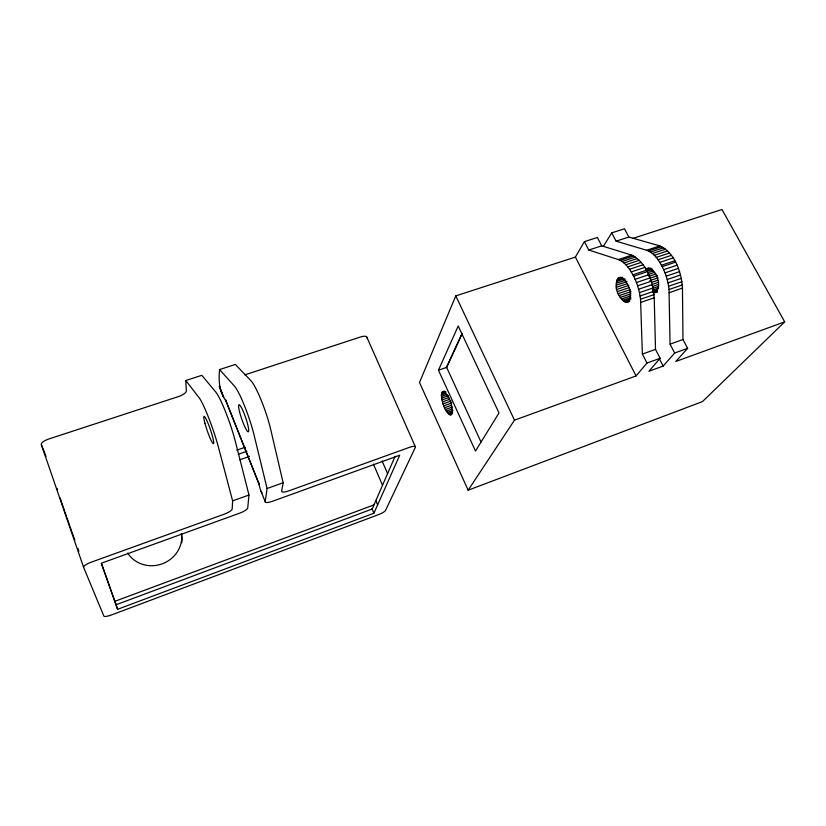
<?xml version="1.0" encoding="UTF-8"?>
<svg xmlns="http://www.w3.org/2000/svg" width="826" height="826" viewBox="0 0 826 826"><rect width="100%" height="100%" fill="white"/><g stroke="black" fill="none" stroke-linecap="round" stroke-linejoin="round"><path stroke-width="1.24" d="M616.248 285.228C616.846 266.819 632.086 286.312 630.259 294.603C629.526 312.796 614.523 293.375 616.248 285.228L627.037 281.594M219.571 369.573L234.347 385.99A34.475 4.997 71 0 1 244.155 404.988A50.149 7.186 71 0 1 246.179 410.109A34.485 5.008 71 0 1 254.109 435.209L267.077 488.527L265.218 501.661A8.353 2.096 -22.1 0 0 272.621 501.227L399.712 455.219L373.93 513.204L117.612 609.289L101.35 563.229L239.664 513.163A8.456 2.127 -21.6 0 0 247.728 507.99L248.977 495.011L235.4 441.631A34.651 4.491 71 0 0 227.356 416.449A50.386 6.453 71 0 0 223.97 407.92A34.64 4.481 71 0 0 215.792 392.102L201.823 375.324L185.788 380.518L186.335 390.905A8.363 2.943 -20.1 0 1 178.653 396.511L48.631 439.06A8.766 2.974 -17.9 0 0 41.331 444.605L83.602 567.307L103.869 616.134A7.62 1.58 -20.6 0 0 111.572 614.916L378.453 514.66A6.814 1.435 -23.4 0 0 385.535 510.437L415.333 447.403A7.971 1.972 -23.8 0 0 409.314 447.393L288.966 490.82A8.405 2.137 -22.3 0 1 281.635 491.171L283.142 482.766L270.711 429.51A34.351 5.452 71 0 0 262.885 404.492A49.942 7.837 71 0 0 260.851 399.392A34.331 5.452 71 0 0 250.815 380.569L235.338 364.472L219.571 369.573C218.539 380.259 219.004 391.792 225.859 400.589L259.343 484.841L258.548 482.725L260.355 489.467L265.342 502.125M185.788 380.518L199.025 397.616A34.785 4.016 71 0 1 208.338 416.975A50.593 5.772 70.9 0 1 210.341 422.169A34.795 4.016 71 0 1 218.498 447.434L232.622 500.876L232.178 508.992A8.621 2.189 -21.4 0 1 224.042 514.247L91.335 562.145A9.045 2.22 -19.8 0 0 83.602 567.307M441.363 394.89L442.674 391.534C449.829 395.22 453.825 407.332 451.161 414.858L450.542 415.034C443.985 411.183 442.075 402.035 441.363 394.89L445.978 393.279M628.844 237.052L624.477 228.771L611.725 232.86L616.082 241.182L628.844 237.052L659.86 245.911C675.224 253.19 681.44 272.198 682.452 288.098L682.978 339.527L687.635 348.335L674.687 353.012L663.164 366.073L648.916 371.256L660.129 358.277L655.503 349.377L654.233 297.794C652.953 281.842 646.954 262.895 631.797 255.151L601.731 245.838L597.384 237.465L584.436 241.626L575.392 257.072L455.797 295.884L419.494 382.479L468.146 490.2L702.503 401.57L784.7 321.861L721.955 209.505L632.861 238.415M374.333 504.087L373.187 505.192L114.876 601.307M395.127 456.262L372.381 508.64L371.266 509.353L117.726 604.157L115.888 604.364L101.412 563.353M438.461 370.213L458.203 325.971L499.007 412.969L475.487 451.027L438.461 370.213L446.649 367.405L462.23 333.539M446.339 367.673L461.775 334.086M603.372 246.334L611.725 232.86M468.146 490.2L514.484 420.166L636.061 375.933L646.975 363.027L660.129 358.277M687.635 348.335L675.823 361.468L784.7 321.861M657.527 290.876L652.798 292.497C665.002 291.815 655.803 263.329 645.436 269.544L650.176 267.954M232.622 500.876L248.977 495.011M267.077 488.527L283.142 482.766M646.975 363.027L642.37 354.075L655.503 349.377M674.687 353.012L670.051 344.163L682.978 339.527M447.238 412.442L452.989 410.398M448.146 413.547L452.751 411.916M449.014 414.363L452.472 413.134M449.819 414.858L452.132 414.043M444.564 407.724L451.45 405.298M445.42 409.49L452.307 407.053M446.329 411.08L452.07 409.035M441.962 399.96L448.848 397.543M442.447 401.901L449.334 399.474M443.046 403.883L451.079 401.044M443.758 405.845L451.791 403.005M441.476 393.62L446.092 391.999M441.414 396.408L447.165 394.394M441.611 398.111L448.508 395.695M239.716 459.803L249.431 456.427M442.137 391.906L444.45 391.101M441.734 392.608L445.204 391.4M236.804 450.17L245.332 447.217M238.415 454.217L246.922 451.264M626.098 302.306L628.503 301.48M653.986 292.765L657.537 291.547M627.171 302.213L629.577 301.387M655.101 292.662L657.475 291.846M642.37 354.075L640.542 299.249L654.058 294.624M670.051 344.163L669.019 289.503L682.307 284.949M640.749 302.419L654.233 297.794M669.184 292.662L682.452 288.098M620.192 297.463L630.961 293.798M652.654 286.426L658.549 284.423M640.542 299.249L639.5 292.61L653.036 287.995M669.019 289.503L668.038 282.884L681.357 278.352M621.328 299.043L630.909 295.78M652.633 288.388L658.528 286.374M622.525 300.354L630.909 297.494M652.674 290.081L658.57 288.067M623.744 301.356L630.94 298.898M652.736 291.454L657.465 289.843M640.129 295.966L653.655 291.351M668.637 286.23L681.946 281.687M624.941 302.017L629.753 300.375M639.5 292.61L637.651 285.837L651.218 281.253M668.038 282.884L666.231 276.163L679.571 271.651M618.23 293.664L630.197 289.616M651.859 282.275L657.744 280.282M619.149 295.646L631.116 291.588M651.6 284.64L658.663 282.234M638.674 289.214L652.22 284.619M667.232 279.518L680.562 274.996M584.436 241.626L588.773 250.03L618.375 259.57C626.779 262.957 631.343 271.568 635.101 279.302L648.668 274.738M616.082 241.182L646.655 250.257C655.163 253.417 659.912 261.966 663.691 269.689L677.031 265.198M616.454 287.283L627.233 283.659M648.937 276.338L656.02 273.964M635.101 279.302L636.464 282.523L650.021 277.939M663.691 269.689L665.044 272.879L678.394 268.378M616.867 289.42L628.834 285.383M649.329 278.465L657.579 275.688M617.466 291.568L629.422 287.52M649.907 280.592L658.157 277.815M617.497 278.889L622.319 277.278M616.888 280.086L622.897 278.063M632.871 274.821L651.89 268.357M661.44 265.249L674.78 260.789M616.464 281.563L624.879 278.744M646.696 271.434L652.612 269.452M633.604 276.235L647.161 271.682M662.184 266.653L675.523 262.172M616.258 283.297L625.86 280.076M647.625 272.766L653.531 270.783M647.584 274.686L654.667 272.312M629.526 269.276L643.062 264.764M658.064 259.777L671.383 255.337M631.25 271.94L644.796 267.418M659.809 262.4L673.138 257.949M618.282 278.021L620.698 277.216M646.262 268.667L648.637 267.872M625.871 264.743L639.376 260.273M654.337 255.306L667.635 250.908M627.719 266.87L641.244 262.379M656.236 257.402L669.545 252.983M618.375 259.57L631.797 255.151M646.655 250.257L659.86 245.911M620.212 260.335L633.656 255.905M648.544 250.99L661.771 246.633M622.092 261.46L635.555 257.01M650.475 252.095L663.722 247.717M623.981 262.936L637.465 258.476M652.416 253.53L665.684 249.142M244.785 374.87L360.601 336.967A7.744 2.664 -23.6 0 1 366.827 337.844M588.773 250.03L601.731 245.838M261.026 491.305L261.976 492.957M659.602 359.217L663.164 366.073M575.392 257.072L636.061 375.933M455.797 295.884L514.484 420.166M446.649 367.405L481.073 442.137M225.859 400.589L225.467 399.743L259.343 484.841M366.847 337.194L415.426 446.887M382.087 460.949L387.673 473.856M373.414 464.088L382.521 485.275M375.851 500.68L377.637 504.872M372.02 508.702L373.93 513.204M219.509 386.826L223.557 396.945L219.324 386.217A8.105 2.819 -21.1 0 0 220.067 387.28M41.331 444.605L46.019 456.458M77.892 548.485L78.883 551.138M665.044 272.879L666.231 276.163M636.464 282.523L637.651 285.837M73.648 536.828L74.846 540.142M115.908 604.425L117.612 609.289M71.934 532.016L73.225 535.63M70.138 526.936L71.573 531.004M69.766 525.894L66.844 517.52M65.058 512.378L66.472 516.467M63.447 507.701L64.707 511.356M61.888 503.117L63.034 506.493M60.164 497.985L61.506 501.991M57.108 488.434L57.479 489.725M223.464 396.191L223.567 397.089M181.266 533.513A29.034 27.217 -18.5 0 1 181.772 542.775M181.586 534.102A29.24 27.392 -18.2 0 1 161.855 563.962A29.24 27.392 -18.2 0 1 127.658 553.069M239.519 411.658A14.362 2.086 71 0 0 248.254 431.822A14.362 2.086 71 0 0 243.164 411.193A14.362 2.086 71 0 0 239.519 411.658M204.941 423.284A14.496 1.673 71 0 0 213.449 443.727A14.496 1.673 71 0 0 207.925 423.046A14.496 1.673 71 0 0 204.941 423.284"/></g></svg>
